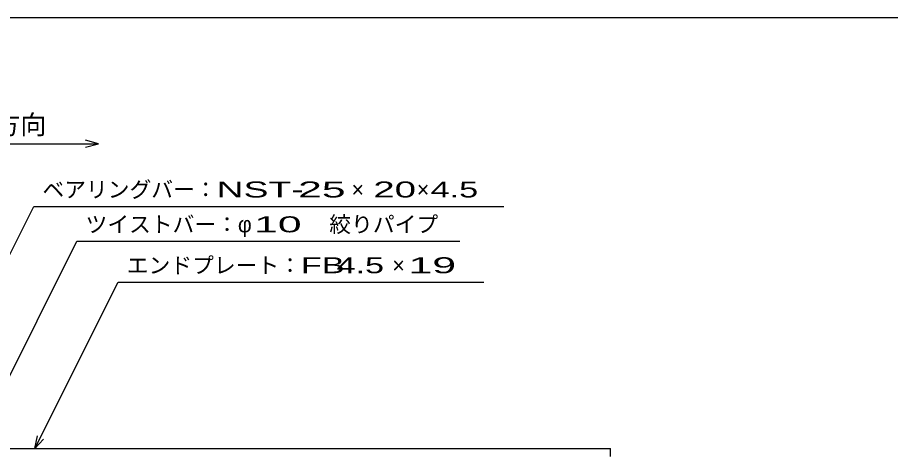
# Model space of a CAD drawing. Units: millimetres, scale not verified. Extents: x -910 to 866, y -641 to 527.
# Drawn here: x -554 to -53, y 277 to 527 of the extents above; entities that cross this region are included whole.
import ezdxf
from ezdxf.enums import TextEntityAlignment as Align

# ---------------------------------------------------------------- set-up
doc = ezdxf.new("R2010")
doc.units = ezdxf.units.MM
doc.header["$LTSCALE"] = 5
for name, color, linetype, lineweight in [('0_2', 150, 'Continuous', 25), ('16', 3, 'Continuous', 25), ('22', 2, 'Continuous', 25)]:
    doc.layers.add(name, color=color, linetype=linetype, lineweight=lineweight)
doc.styles.add('ベクトル', font='')
doc.styles.get('ベクトル').set_extended_font_data('ベクトル')

msp = doc.modelspace()

# ---------------------------------------------------------------- linework, layer by layer
at = {"layer": '0_2'}
msp.add_line((-864.5, 526.75), (865.5, 526.75), dxfattribs=at)
at = {"layer": '16'}
for p in [(-707.5, 279.25), (-213.5, 274.75)]:
    msp.add_line(p, (-213.5, 279.25), dxfattribs=at)
at = {"layer": '22', "color": 4}
for p, q in [((-657.5, 454.25), (-507.5, 454.25)), ((-507.5, 454.25), (-515, 456.25)), ((-515, 452.25), (-507.5, 454.25)), ((-687.5, 132.75), (-544.75, 418.25)), ((-544.75, 418.25), (-274.75, 418.25)), ((-627.75, 182.75), (-520, 398.25)), ((-520, 398.25), (-300, 398.25)), ((-544.05, 279.25), (-496.3, 374.75)), ((-496.3, 374.75), (-286.3, 374.75)), ((-544.05, 279.25), (-542.55, 286.55)), ((-544.05, 279.25), (-539.05, 284.75))]:
    msp.add_line(p, q, dxfattribs=at)

# ---------------------------------------------------------------- texts
at = {"layer": '22', "style": 'ベクトル'}
for s, height, p in [('車両進行方向', 11, (-627.5, 465.25)), ('ベアリングバー：', 9.164, (-539.75, 428)), ('×', 9.164, (-362.25, 428)), ('×', 9.164, (-324.75, 428)), ('ツイストバー：', 9.164, (-515, 408)), ('絞りパイプ', 9.164, (-375, 408)), ('φ', 9.164, (-427.5, 408)), ('エンドプレート：', 9.164, (-491.3, 384.5)), ('×', 9.164, (-338.8, 384.5))]:
    msp.add_text(s, height=height, dxfattribs=at).set_placement(p, align=Align.MIDDLE_LEFT)
for s, width, p in [('NST-', 1.75, (-439.75, 428)), (' 25 ', 2, (-399.75, 428)), ('20', 1.8, (-349.75, 428)), (' 4.5 ', 1.6, (-322.25, 428)), (' 10 ', 2, (-425, 408)), ('FB', 1.6, (-391.3, 384.5)), (' 4.5 ', 1.6, (-376.3, 384.5)), (' 19 ', 2, (-336.3, 384.5))]:
    msp.add_text(s, height=9.164, dxfattribs=dict(at, width=width)).set_placement(p, align=Align.MIDDLE_LEFT)

doc.saveas('drawing.dxf')
